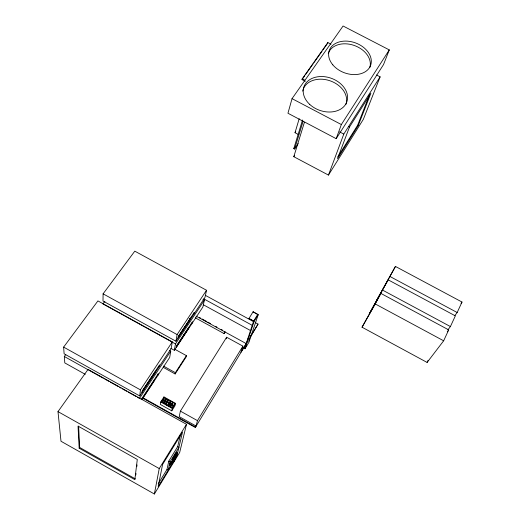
<?xml version="1.0" encoding="UTF-8"?>
<svg xmlns="http://www.w3.org/2000/svg" width="520" height="520" viewBox="0 0 520 520"><rect width="100%" height="100%" fill="white"/><g stroke="black" fill="none" stroke-linecap="round" stroke-linejoin="round"><path stroke-width="0.78" d="M103.097 293.833L103.005 301.028L175.942 341.224L204.997 297.329L206.531 290.277L134.791 251.154L103.097 293.833L177.106 334.575L175.942 341.224M139.763 395.954L140.419 389.863L172.283 341.9L97.929 300.911L63.629 347.106L64.123 353.795L139.763 395.954L171.191 348.478L172.283 341.9M141.947 392.659L142.109 391.196L159.536 364.897L159.309 366.425M135.805 474.994L135.993 473.441M136.851 466.44L137.04 464.887M149.208 387.582L149.091 388.512L141.804 399.562M149.5 387.16L149.383 388.05L154.265 380.64L154.394 379.737M158.035 375.147L158.249 373.685L141.167 399.601M160.693 401.979L160.297 404.443L171.763 410.832L174.954 405.788L175.442 403.338L163.943 396.942L160.693 401.979L172.237 408.408L171.763 410.832M162.156 402.415L162.572 399.938L164.131 400.81L162.988 402.584L161.428 401.713L162.572 399.938M169.332 350.363L170.742 351.143L169.689 357.454L141.882 399.678M162.669 400.699L164.073 397.605L165.633 398.469L165.419 399.711M163.728 398.184L163.943 396.942M163.651 400.088L164.073 397.605M164.268 403.585L164.691 401.122L166.322 402.031L166.108 403.26M164.678 402.493L164.996 400.641L166.192 398.781L167.823 399.685L166.628 401.55L164.996 400.641M170.82 348.348L174.356 350.298L175.474 343.915L204.373 300.183L202.956 299.409M165.756 401.258L166.192 398.781M176.332 347.295L176.605 345.768L192.419 321.776L192.094 323.362M177.957 338.175L178.243 336.583L194.337 312.286L194.006 313.931M168.467 404.573L168.688 403.344L166.79 402.291L166.355 404.749L167.609 405.45M166.881 403.039L168.292 399.951L170.183 401.005L168.994 402.863L167.102 401.81M167.843 402.422L168.292 399.951M168.727 406.068L169.182 403.618L171.002 404.632L170.768 405.853M169.033 405.594L169.488 403.143L170.677 401.278L172.49 402.285L172.256 403.513M163.287 367.387L175.136 373.951L175.377 372.684L186.4 355.647L174.649 349.167M170.677 401.278L170.216 403.735L171.418 404.404M154.369 494L159.244 468.572L186.505 424.3L88.062 369.415L57.993 411.619L60.996 441.253L154.369 494L179.699 452.374L186.505 424.3M170.944 407.303L171.411 404.859L173.303 405.912L173.062 407.134M172.425 404.969L172.9 402.512L174.792 403.566L173.608 405.431L171.717 404.378L172.9 402.512M190.476 319.026L190.678 318.006L186.069 324.968L185.881 325.975L190.476 319.026L189.248 318.351M186.4 355.647L186.134 356.954L175.136 373.951M158.216 483.834L166.985 469.469L168.772 461.175L177.697 446.602L180.362 435.149M204.373 300.183L202.897 306.969L174.356 350.298M246.344 343.337L240.903 352.268L242.899 346.151L226.642 337.24L180.394 411.132L179.192 416.637L196.034 426.023L195.306 427.479L142.317 397.937M177.697 446.602L178.925 447.291L170.014 461.871L168.194 470.145L166.985 469.469M171.652 463.132L172.653 458.699L176.592 452.244L177.255 452.615L176.196 457.106L173.667 462.026L172.308 463.496L171.652 463.132L172.315 462.046L172.972 462.41M172.308 463.496L173.316 459.069L177.255 452.615M176.248 453.746L176.592 452.244M196.034 426.023L197.483 420.641L242.899 346.151M195.325 317.837L224.061 333.593L224.679 331.351M292.045 98.644L287.944 113.249L336.187 138.671L383.526 64.578L389.291 49.907L343.076 26L292.045 98.644L341.341 124.553L336.187 138.671M226.2 338.8L226.642 337.24M305.279 81.302L302.01 79.593L302.231 78.839L327.841 42.562L331.006 44.207M298.461 134.531L295.009 132.71L299.202 118.71M298.207 143.631L294.6 149.019L293.8 148.597L302.53 119.997M294.6 149.019L303.127 121.212M327.6 43.329L327.841 42.562M376.526 74.984L380.12 76.856L363.363 119.294L328.458 175.078L293.793 156.696L304.434 122.259M253.617 321.152L248.944 318.474L254.131 321.308L244.998 348.757L244.55 348.51L253.617 321.152L257.712 314.47L253.065 311.805L258.226 314.62L248.905 342.329L244.998 348.757M248.722 336.824L246.435 343.72L196.053 316.108M248.709 341.315L250.51 335.946M255.197 322.543L258.043 324.103L250.296 337.084M328.458 175.078L343.798 134.076L380.12 76.856M349.505 126.971L337.512 158.645L358.241 125.574L370.877 93.249L349.505 126.971L348.855 126.627M337.74 156.969L357.637 125.255L369.662 94.426M443.651 340.801L448.695 329.888L380.829 293.384L362.043 327.21L427.109 362.44L443.651 340.801L375.258 303.947L362.043 327.21M448.019 329.719L450.404 326.56L455.344 315.874L388.147 279.832L369.265 313.853L395.447 266.435L462.007 302.042L457.171 312.507L454.766 315.731M427.109 362.44L428.097 360.328M376.46 300.651L395.447 266.435M375.258 303.947L380.829 293.384M244.55 348.51L246.5 345.3M173.167 461.975L158.184 486.571L162.597 464.438L182.533 432.049L176.897 455.851L172.913 462.085L173.628 458.985L176.709 453.674L175.78 457.639L174.48 456.911M250.939 335.784L258.043 324.103M195.306 427.479L246.103 343.98M254.131 321.308L258.226 314.62M248.905 318.578L253.065 311.805M224.061 333.593L225.199 331.78M173.303 405.912L172.172 407.7L170.274 406.64L171.411 404.859M172.237 408.408L175.442 403.338M171.002 404.632L169.864 406.413L168.044 405.399L169.182 403.618M172.49 402.285L171.308 404.151L169.488 403.143M168.688 403.344L167.55 405.125L165.653 404.066L166.79 402.291M166.322 402.031L165.185 403.806L163.553 402.896L164.691 401.122M341.341 124.553L389.291 49.907M165.633 398.469L164.437 400.329L162.877 399.464M170.742 351.143L139.497 398.418L137.371 397.228M293.793 156.696L294.697 155.344M177.106 334.575L206.531 290.277M293.8 148.597L294.704 147.251M295.009 132.71L295.757 131.612M79.164 448.195L78.039 426.107L137.293 459.466L134.849 479.642L79.164 448.195L79.664 447.454L78.618 426.121M302.01 79.593L304.805 75.634M305.734 74.321L313.177 63.765M314.106 62.452L322.017 51.239M322.953 49.92L327.139 43.986M85.254 374.329L64.799 362.908L64.324 356.499L65.761 354.543M104.884 301.346L102.966 303.94L175.474 343.915M461.045 303.342L462.007 302.042M447.278 331.76L448.695 329.888M302.231 78.839L304.844 80.21M357.637 125.255L358.241 125.574M339.528 131.833L343.798 134.076M390.104 276.562L457.171 312.507M382.694 290.167L450.404 326.56M205.328 295.321L253.773 321.769M203.671 298.812L252.155 325.293M203.32 304.752L250.757 330.694M199.322 317.454L200.733 318.227M202.144 319L206.369 321.315M207.772 322.088L210.594 323.628M215.52 326.333L216.931 327.106M221.156 329.42L222.567 330.194M163.488 366.1L175.377 372.684M180.394 411.132L197.483 420.641M63.629 347.106L140.419 389.863M143.084 397.826L195.436 427.005M64.324 356.499L103.331 378.248M104.748 379.041L109.005 381.413M110.422 382.2L118.222 386.555M119.639 387.341L121.056 388.135M122.48 388.928L126.731 391.3M128.154 392.087L135.954 396.442M175.864 453.44L176.527 453.817M174.98 454.272L175.643 454.643M174.551 454.968L175.214 455.338M174.824 457.925L175.474 458.296M173.322 457.6L173.986 457.971M172.653 458.699L173.316 459.069M168.772 461.175L170.014 461.871M57.993 411.619L159.244 468.572M79.664 447.454L135.33 478.881M328.263 53.664A21.892 15.918 19.9 0 1 353.828 45.325A21.892 15.918 19.9 0 1 369.753 67.645M302.686 91.104A22.659 17.024 19.2 0 1 329.095 80.483A22.659 17.024 19.2 0 1 345.911 104.409M142.428 390.897L142.324 391.846L150.189 379.971L150.312 379.002L142.428 390.897M150.612 378.573L150.495 379.503L155.467 371.982L155.603 371.04L150.612 378.573M176.878 345.527L176.703 346.515L183.833 335.686L184.028 334.678L176.878 345.527M178.516 336.349L178.334 337.382L185.594 326.411L185.796 325.358L178.516 336.349M184.294 334.288L184.113 335.263L188.63 328.4L188.825 327.425L184.294 334.288M170.177 463.567L169.734 465.575L171.061 463.398L171.516 461.376L170.177 463.567M332.807 64.844A21.977 15.938 20 0 0 369.558 67.529A21.977 15.938 20 0 0 347.542 41.164A21.977 15.938 20 0 0 332.807 64.844M309.731 104.416A22.744 17.05 19.2 0 0 346.847 101.816A22.744 17.05 19.2 0 0 319.599 76.583A22.744 17.05 19.2 0 0 309.731 104.416"/></g></svg>
